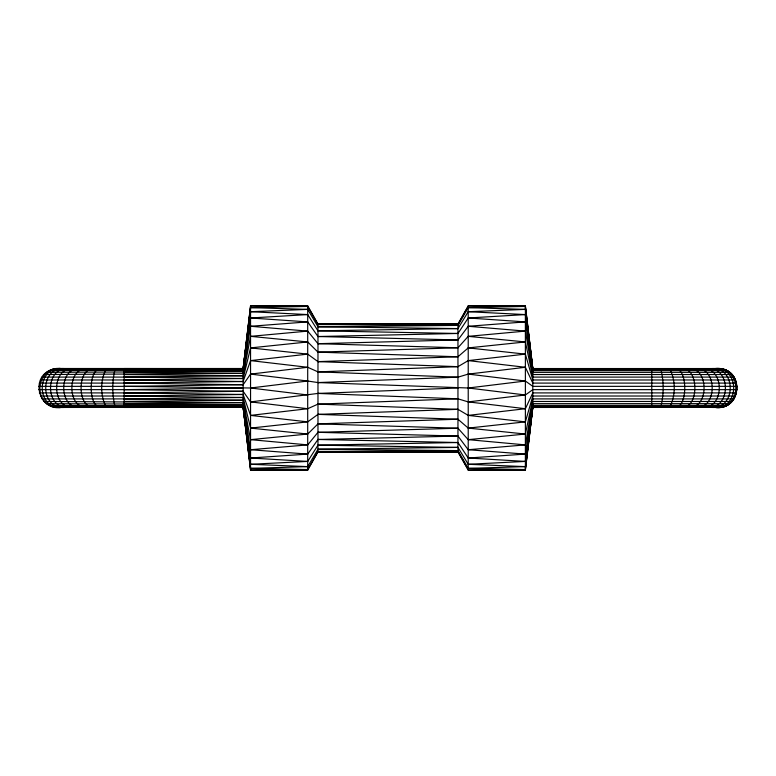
<?xml version="1.0" encoding="UTF-8"?>
<svg xmlns="http://www.w3.org/2000/svg" width="776" height="776" viewBox="0 0 776 776"><rect width="100%" height="100%" fill="white"/><g stroke="black" fill="none" stroke-linecap="round" stroke-linejoin="round"><path stroke-width="1.16" d="M525.381 468.374L532.802 407.041L713.619 407.041C740.585 413.094 746.105 369.454 718.557 368.542L532.802 368.542L525.381 305.851L468.219 305.851L457.956 324.029L457.956 451.971L468.219 470.149L525.381 470.149L532.802 407.458L532.802 368.542M250.551 306.442L243.131 368.687L124.16 368.542L124.16 407.458L243.131 407.313L250.551 469.558M715.249 407.313C740.333 410.95 745.397 371.491 720.196 368.687L532.802 368.687L525.381 306.442L468.219 305.851L468.219 470.149L525.381 469.558L532.802 407.313M62.837 407.041C38.984 413.065 28.819 376.205 52.506 369.376L243.131 368.959L250.551 307.626L307.703 306.442L317.976 324.484L457.956 325.406L468.219 307.626L525.381 306.442M243.131 369.376L244.76 356.184M245.061 353.778L247.137 336.978M247.428 334.582L247.874 330.983M248.174 328.578L248.766 323.776M249.067 321.38L249.513 317.782M249.804 315.376L250.25 311.777M52.506 406.624L243.131 407.041L250.551 468.374L307.703 466.618L317.976 449.226L457.956 450.594L468.219 468.374L525.381 466.618L532.802 406.624L723.426 406.624M49.441 370.608L243.131 369.929L250.551 311.709L307.703 309.381L317.976 326.774L457.956 328.587L468.219 311.709L525.381 309.381L532.802 369.376L723.426 369.376M526.438 455.978L526.749 453.601M528.107 442.902L528.408 440.525M528.863 436.966L529.319 433.396M529.62 431.019L530.076 427.46M530.377 425.083L532.646 407.255M243.606 367.038L244.081 363.459M244.391 361.073L244.867 357.493M245.342 353.924L245.653 351.538M246.128 347.958L246.448 345.572M246.913 342.003L247.234 339.616M49.441 405.392L243.131 406.071L250.551 464.29L307.703 461.419L317.976 445.172L457.956 447.412L468.219 464.29L525.381 461.419L532.802 405.392L726.491 405.392M46.628 372.344L243.131 371.413L250.551 317.985L307.703 314.581L317.976 330.828L457.956 333.476L468.219 317.985L525.381 314.581L532.802 370.608L726.491 370.608M531.153 416.46L531.482 414.083M531.977 410.523L532.307 408.147M46.628 403.656L243.131 404.587L250.551 458.015L307.703 454.105L317.976 439.478L457.956 442.524L468.219 458.015L525.381 454.105L532.802 403.656L729.304 403.656M44.145 374.527L243.131 373.382L250.551 326.279L307.703 321.894L317.976 336.522L457.956 339.936L468.219 326.279L525.381 321.894L532.802 372.344L729.304 372.344M44.145 401.473L243.131 402.618L250.551 449.721L307.703 444.89L317.976 432.31L457.956 436.063L468.219 449.721L525.381 444.89L532.802 401.473L731.787 401.473M42.069 377.097L124.16 377.097L243.131 375.768L250.551 336.347L307.703 331.11L317.976 343.69L457.956 347.774L468.219 336.347L525.381 331.11L532.802 374.527L731.787 374.527M42.069 398.903L124.16 398.903L243.131 400.232L250.551 439.652L307.703 434.046L317.976 423.861L457.956 428.226L468.219 439.652L525.381 434.046L532.802 398.903L733.863 398.903M40.459 379.978L124.16 379.978L243.131 378.504L250.551 347.9L307.703 341.954L317.976 352.139L457.956 356.776L468.219 347.9L525.381 341.954L532.802 377.097L733.863 377.097M40.459 396.022L124.16 396.022L243.131 397.496L250.551 428.1L307.703 421.872L317.976 414.374L457.956 419.224L468.219 428.1L525.381 421.872L532.802 396.022L735.473 396.022M39.363 383.092L124.16 383.092L243.131 381.511L250.551 360.607L307.703 354.128L317.976 361.626L457.956 366.67L468.219 360.607L525.381 354.128L532.802 379.978L735.473 379.978M39.363 392.908L124.16 392.908L243.131 394.489L250.551 415.393L307.703 408.719L317.976 404.131L457.956 409.33L468.219 415.393L525.381 408.719L532.802 392.908L736.569 392.908M307.703 306.442L250.551 305.851L250.551 470.149L307.703 470.149L317.976 451.971L317.976 324.029L307.703 305.851L250.551 305.851L243.131 368.542L243.131 407.458L250.551 470.149L307.703 469.558L317.976 451.516L457.956 450.594M458.529 323.485L468.219 306.442M38.8 386.351L124.16 386.351L243.131 384.712L250.551 374.1L307.703 367.281L317.976 371.869L457.956 377.175L468.219 374.1L525.381 367.281L532.802 383.092L736.569 383.092M116.08 407.041L115.226 407.313C111.977 395.003 111.977 380.997 115.226 368.687L116.08 368.959M659.842 368.959L660.706 368.687C663.955 380.997 663.955 395.003 660.706 407.313L659.842 407.041M38.8 389.649L124.16 389.649L243.131 391.288L250.551 401.9L317.976 393.432L457.956 398.825L468.219 401.9L525.381 394.974L532.802 389.649L737.132 389.649M108.145 407.041L106.448 407.313C100.104 396.371 100.104 379.629 106.448 368.687L108.145 368.959M667.777 368.959L669.484 368.687C675.828 379.629 675.828 396.371 669.484 407.313L667.777 407.041M100.492 407.041C88.076 407.885 88.076 368.115 100.492 368.959M675.44 368.959C687.856 368.115 687.856 407.885 675.44 407.041M93.227 407.041C77.018 407.798 77.018 368.202 93.227 368.959M682.696 368.959C698.914 368.202 698.914 407.798 682.696 407.041M52.506 369.376L59.034 368.542L243.131 368.542L59.034 368.542M86.505 407.041C66.998 408.554 66.998 367.446 86.505 368.959M689.428 368.959C708.934 367.446 708.934 408.554 689.428 407.041M80.423 407.041C58.2 410.135 58.2 365.865 80.423 368.959M695.509 368.959C717.732 365.865 717.732 410.135 695.509 407.041M525.381 307.626L532.802 368.959L720.196 368.687M75.088 407.041C50.537 411.387 50.537 364.613 75.088 368.959M700.844 368.959C725.395 364.613 725.395 411.387 700.844 407.041M70.597 407.041C43.854 412.046 43.854 363.954 70.597 368.959M705.335 368.959C732.069 363.954 732.069 412.046 705.335 407.041M67.017 407.041C38.635 412.531 38.635 363.469 67.017 368.959M708.915 368.959C737.297 363.469 737.297 412.531 708.915 407.041M64.418 407.041C34.842 412.861 34.842 363.139 64.418 368.959M711.514 368.959C741.08 363.139 741.08 412.861 711.514 407.041M713.095 368.959C743.389 362.945 743.389 413.055 713.095 407.041M59.034 407.458L243.131 407.313M713.619 368.959L716.898 368.542M718.557 407.458C744.97 406.643 741.429 365.021 715.249 368.687M124.16 386.351L250.551 388L307.703 381.026L317.976 382.568L468.219 388L525.381 381.026L532.802 386.351L737.132 386.351M317.976 382.568L457.956 377.175M317.976 393.432L457.956 388M317.976 404.131L457.956 398.825M317.976 371.869L457.956 366.67M317.976 361.626L457.956 356.776M317.976 414.374L457.956 409.33M317.976 423.861L457.956 419.224M317.976 352.139L457.956 347.774M317.976 432.31L457.956 428.226M317.976 343.69L457.956 339.936M317.976 439.478L457.956 436.063M317.976 336.522L457.956 333.476M317.976 445.172L457.956 442.524M317.976 330.828L457.956 328.587M124.16 389.649L243.131 388M124.16 392.908L243.131 391.288M124.16 396.022L243.131 394.489M317.976 449.226L457.956 447.412M124.16 398.903L243.131 397.496M280.32 306.132L307.703 305.851L307.703 470.149L280.32 469.868M497.998 306.132L525.381 305.851L525.381 470.149L497.998 469.868M317.976 326.774L457.956 325.406M124.16 401.473L243.131 400.232M124.16 403.656L243.131 402.618M416.925 324.756L457.956 324.484L317.976 324.029L457.956 324.029L317.976 324.484M124.16 405.392L243.131 404.587M124.16 406.624L243.131 406.071M124.16 407.041L131.367 407.012M243.131 407.041L55.727 407.313M55.727 368.687L243.131 368.959M532.802 407.458L720.196 407.313M124.16 368.959L131.367 368.988M317.976 451.516L457.956 451.971L317.976 451.971L457.956 451.516L416.925 451.244M124.16 369.376L243.131 369.929M124.16 370.608L243.131 371.413M124.16 372.344L243.131 373.382M124.16 374.527L243.131 375.768M124.16 377.097L243.131 378.504M124.16 379.978L243.131 381.511M124.16 383.092L243.131 384.712M468.219 468.374L525.381 469.558M250.551 468.374L307.703 469.558M468.219 307.626L525.381 309.381M250.551 307.626L307.703 309.381M468.219 464.29L525.381 466.618M250.551 464.29L307.703 466.618M468.219 311.709L525.381 314.581M250.551 311.709L307.703 314.581M468.219 458.015L525.381 461.419M250.551 458.015L307.703 461.419M468.219 317.985L525.381 321.894M250.551 317.985L307.703 321.894M468.219 449.721L525.381 454.105M250.551 449.721L307.703 454.105M468.219 326.279L525.381 331.11M250.551 326.279L307.703 331.11M468.219 439.652L525.381 444.89M250.551 439.652L307.703 444.89M468.219 336.347L525.381 341.954M250.551 336.347L307.703 341.954M468.219 428.1L525.381 434.046M250.551 428.1L307.703 434.046M468.219 347.9L525.381 354.128M250.551 347.9L307.703 354.128M468.219 415.393L525.381 421.872M250.551 415.393L307.703 421.872M468.219 360.607L525.381 367.281M250.551 360.607L307.703 367.281M468.219 401.9L525.381 408.719M250.551 401.9L307.703 408.719M468.219 374.1L525.381 381.026M250.551 374.1L307.703 381.026M468.219 388L525.381 394.974M250.551 388L307.703 394.974M713.619 407.041L716.898 407.458M62.837 368.959C37.209 363.168 30.312 404.228 56.318 407.313M458.529 452.515L468.219 469.558M531.153 359.54L531.482 361.917M531.977 365.477L532.307 367.853M243.606 408.962L244.081 412.541M244.391 414.927L244.867 418.506M245.342 422.076L245.653 424.462M246.128 428.042L246.448 430.428M246.913 433.997L247.234 436.384M526.438 320.022L526.749 322.399M528.107 333.098L528.408 335.475M528.863 339.034L529.319 342.604M529.62 344.98L530.076 348.54M530.377 350.917L532.646 368.745M243.131 406.624L244.76 419.816M245.061 422.222L247.137 439.022M247.428 441.418L247.874 445.017M248.174 447.422L248.766 452.224M249.067 454.62L249.513 458.218M249.804 460.624L250.25 464.223M651.772 368.542L651.772 407.458"/></g></svg>
